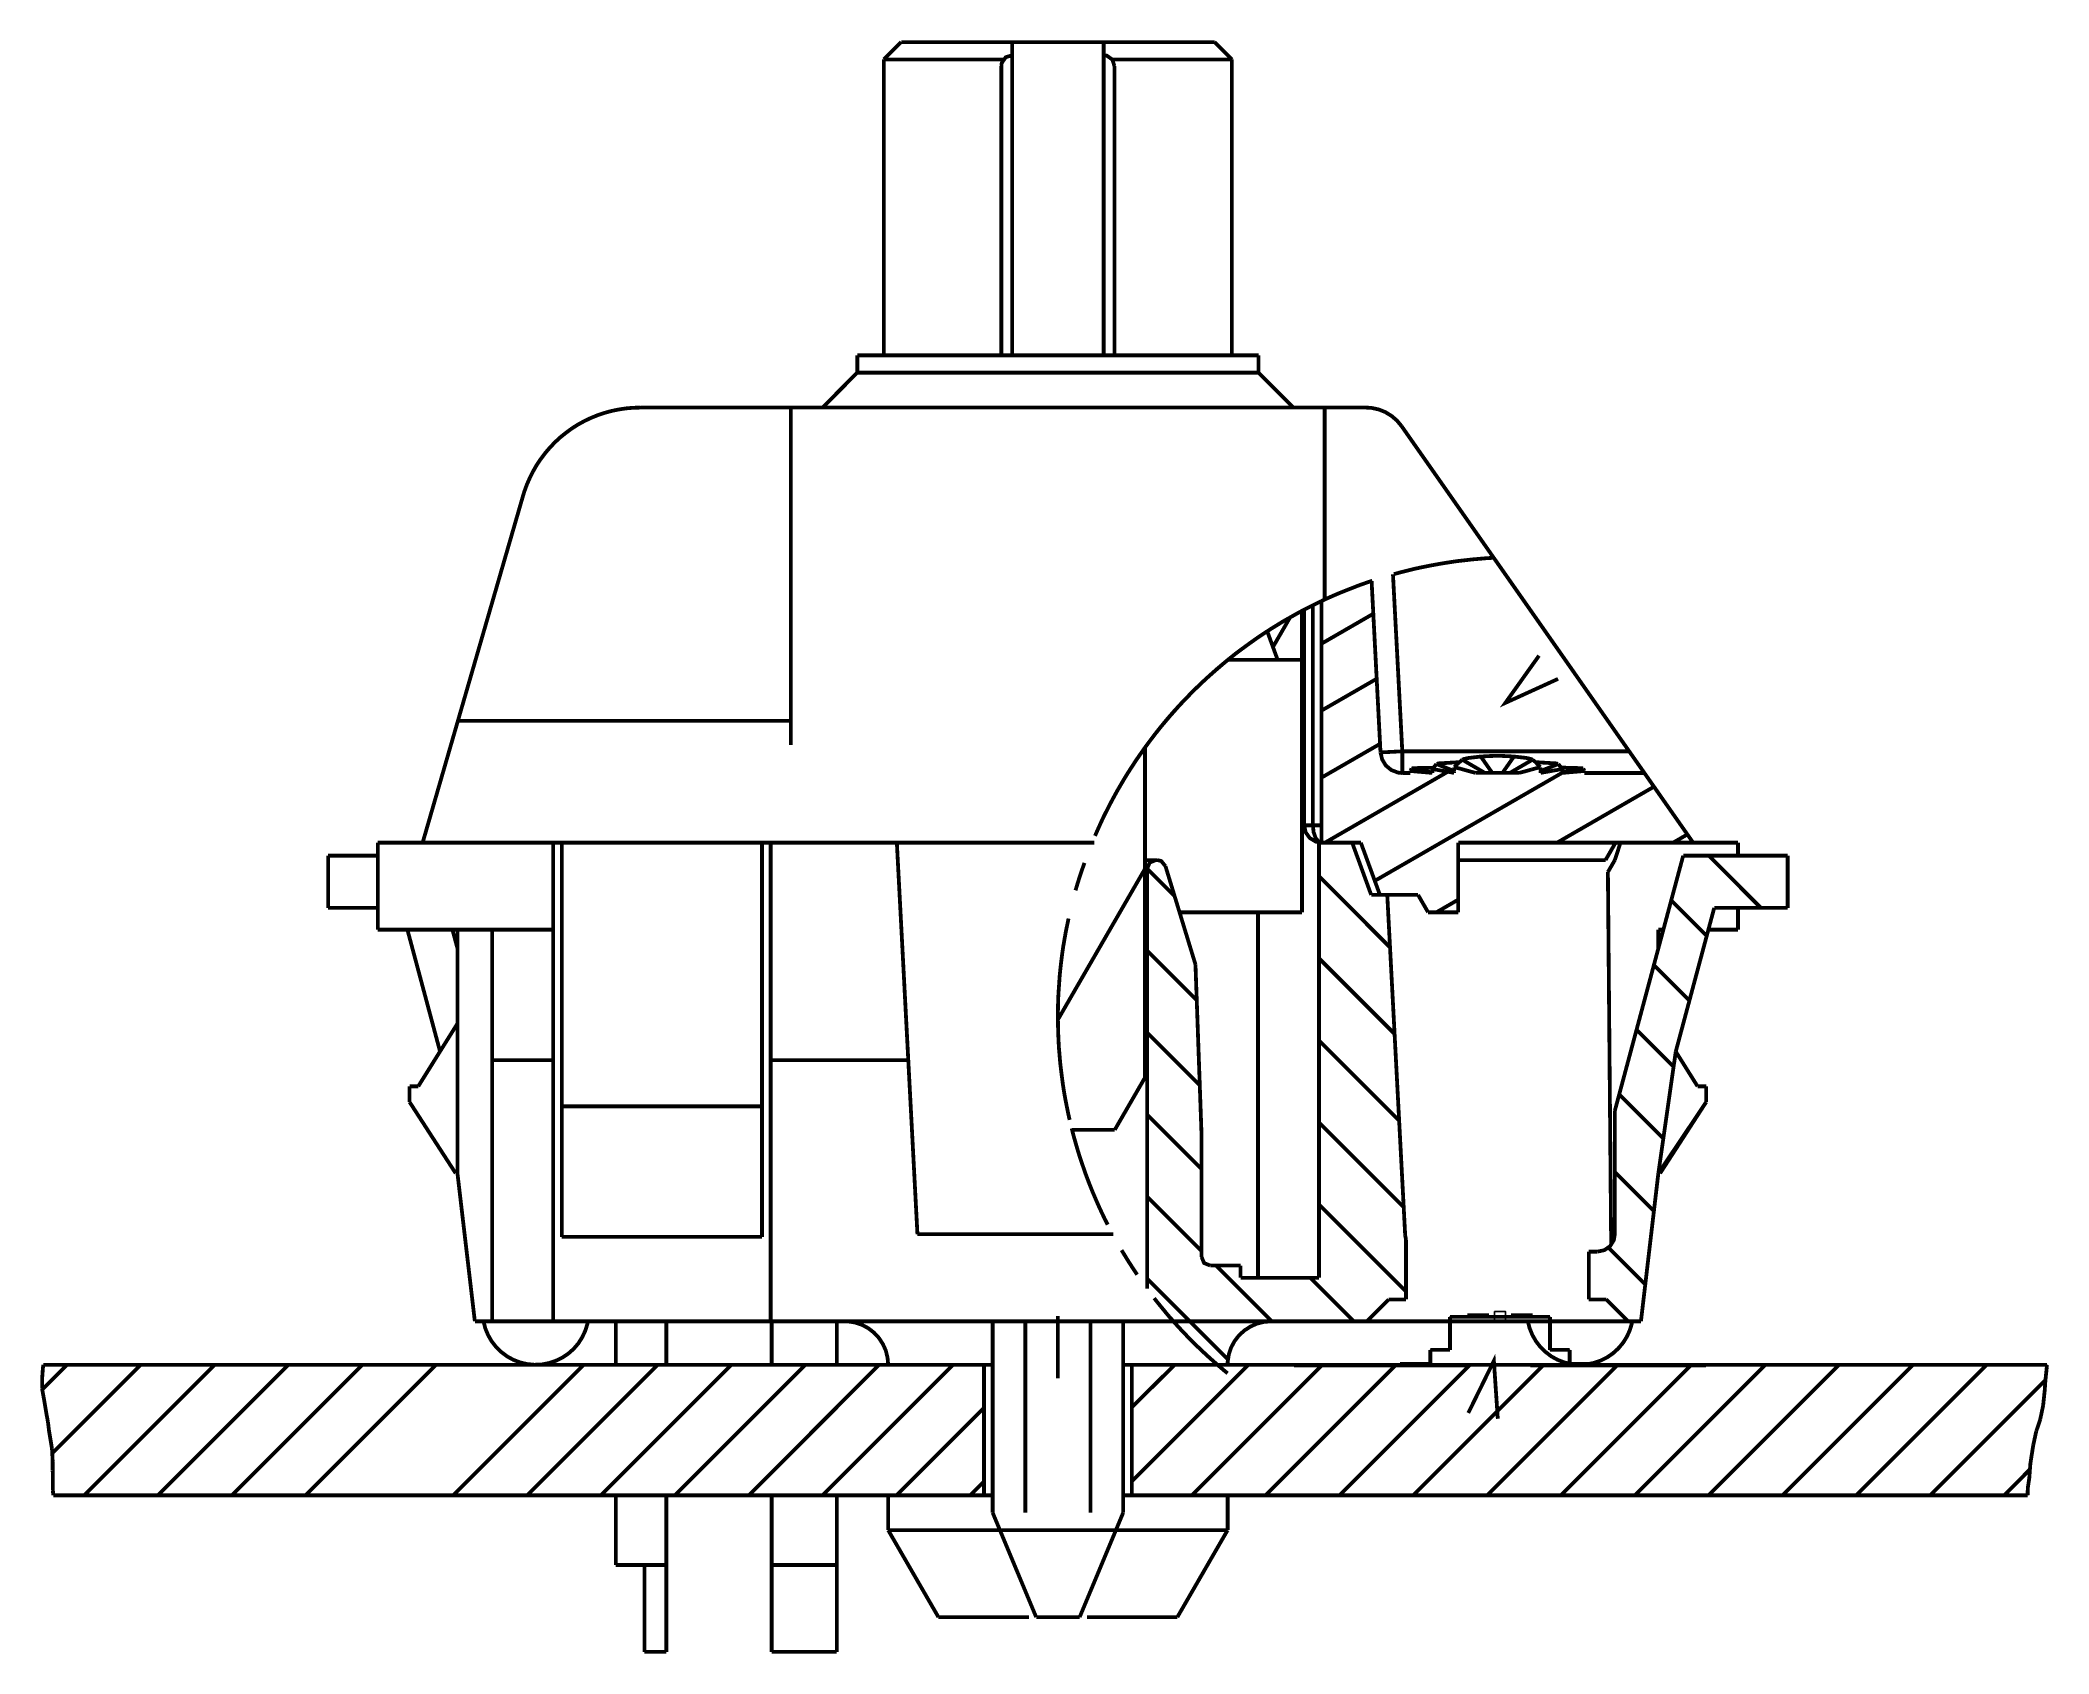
# Model space of a CAD drawing. Extents: x 3.46 to 6.19, y 5.76 to 7.95.
import ezdxf

# ---------------------------------------------------------------- set-up
doc = ezdxf.new("R2010")
doc.units = 0
doc.layers.get('0').update_dxf_attribs({"linetype": 'CONTINUOUS'})

msp = doc.modelspace()

# ---------------------------------------------------------------- linework, layer by layer
at = {"color": 0, "const_width": 0.00514}
for points in [[(4.60715, 7.91938), (4.63075, 7.94299)], [(4.63075, 7.94299), (5.05593, 7.94299)], [(4.78136, 7.51785), (4.78136, 7.94299)], [(4.90539, 7.51785), (4.90539, 7.94299)], [(5.05593, 7.94299), (5.07954, 7.91938)], [(4.60715, 7.91938), (4.76953, 7.91938)], [(4.60715, 7.51785), (4.60715, 7.91938)], [(4.78136, 7.92518), (4.77246, 7.92231), (4.76714, 7.91465), (4.7666, 7.91049)], [(4.7666, 7.91049), (4.7666, 7.51785)], [(4.92008, 7.91049), (4.91715, 7.91938), (4.9095, 7.92464), (4.90539, 7.92518)], [(4.91715, 7.91938), (5.07954, 7.91938)], [(4.92008, 7.91049), (4.92008, 7.51785)], [(5.07954, 7.91938), (5.07954, 7.51785)], [(4.52382, 7.44689), (4.57107, 7.49425)], [(4.57107, 7.49425), (4.57107, 7.51785)], [(4.57107, 7.51785), (4.78136, 7.51785)], [(4.57107, 7.49425), (4.88758, 7.49425)], [(4.78136, 7.51785), (4.88758, 7.51785)], [(4.88758, 7.51785), (4.90539, 7.51785)], [(4.88758, 7.49425), (5.11561, 7.49425)], [(4.90539, 7.51785), (5.11561, 7.51785)], [(5.11561, 7.51785), (5.11561, 7.49425)], [(5.11561, 7.49425), (5.16287, 7.44689)], [(4.27647, 7.44689), (4.2666, 7.44661), (4.25672, 7.44575), (4.24701, 7.44422), (4.23747, 7.44228), (4.22797, 7.43967), (4.21853, 7.43647), (4.20953, 7.43283), (4.20063, 7.42854), (4.192, 7.42383), (4.18371, 7.41857), (4.17578, 7.41271), (4.16813, 7.40662), (4.16092, 7.39996), (4.15414, 7.39285), (4.14774, 7.38536), (4.14176, 7.37744), (4.13618, 7.36925), (4.13135, 7.36079), (4.1269, 7.352), (4.12289, 7.34299), (4.11951, 7.33382), (4.11757, 7.32758)], [(5.26144, 7.44689), (4.27647, 7.44689)], [(4.48079, 7.44689), (4.48079, 6.9891)], [(5.20535, 7.18631), (5.20535, 7.44689)], [(5.30979, 7.42171), (5.30354, 7.42925), (5.29606, 7.43565), (5.28771, 7.44075), (5.27854, 7.44439), (5.26899, 7.44646), (5.26144, 7.44689)], [(5.70551, 6.85633), (5.30979, 7.42171)], [(4.11757, 7.32758), (3.98118, 6.85633)], [(5.43494, 7.243), (5.42507, 7.24246), (5.41536, 7.2416), (5.40549, 7.24078), (5.39578, 7.23964), (5.3859, 7.23856), (5.37619, 7.23714), (5.36649, 7.23563), (5.35678, 7.23394), (5.34717, 7.23215), (5.33746, 7.23019), (5.32785, 7.22814), (5.31825, 7.22575), (5.30871, 7.22342), (5.29926, 7.22076)], [(5.61871, 6.98036), (5.43494, 7.243)], [(5.2691, 7.21158), (5.25982, 7.20839), (5.25049, 7.20508), (5.24132, 7.20144), (5.23215, 7.19786), (5.22299, 7.19412), (5.21397, 7.19021), (5.20508, 7.18619), (5.20117, 7.18435)], [(5.27007, 7.21186), (5.2691, 7.21158)], [(5.28119, 6.97885), (5.2691, 7.21158)], [(5.31076, 6.98036), (5.29812, 7.22049)], [(5.17464, 7.17106), (5.16607, 7.16635), (5.14882, 7.15657), (5.14051, 7.15147), (5.13217, 7.14632), (5.12381, 7.1409), (5.11561, 7.13547), (5.10758, 7.12978), (5.09967, 7.12408), (5.09174, 7.11828), (5.08382, 7.11231), (5.07617, 7.10618), (5.07394, 7.10439)], [(5.17757, 7.17258), (5.17464, 7.17106)], [(5.17464, 7.10439), (5.17464, 7.17106)], [(5.17757, 7.17258), (5.1894, 7.17854)], [(5.17757, 7.17258), (5.17757, 6.87993)], [(5.1894, 7.17854), (5.20117, 7.18435)], [(5.1894, 7.17854), (5.1894, 6.87993)], [(5.20117, 6.85633), (5.20117, 7.18435)], [(5.12744, 7.14328), (5.1416, 7.10439)], [(5.13519, 7.12185), (5.15853, 7.16228)], [(5.20117, 7.12646), (5.27132, 7.16699)], [(5.07394, 7.10439), (5.06646, 7.09814), (5.05897, 7.09174), (5.0516, 7.08524), (5.04428, 7.07867), (5.037, 7.07189), (5.02994, 7.06506), (5.023, 7.05811), (5.01617, 7.05106), (5.00939, 7.04394), (5.00288, 7.03662), (4.99631, 7.02924), (4.98996, 7.02175), (4.98356, 7.01421), (4.97743, 7.00646)], [(5.07368, 7.10411), (5.06608, 7.09788), (5.05854, 7.09147), (5.05122, 7.08496), (5.04394, 7.0784), (5.03674, 7.07161), (5.02968, 7.06478), (5.02274, 7.05783), (5.0159, 7.05078), (5.00911, 7.04357), (5.00244, 7.03635), (4.99593, 7.02897), (4.98953, 7.02149), (4.98508, 7.01606)], [(5.1416, 7.10439), (5.07394, 7.10439)], [(5.1416, 7.10439), (5.17464, 7.10439)], [(5.17464, 7.10439), (5.17464, 6.76188)], [(5.49631, 7.11019), (5.45063, 7.04606), (5.52219, 7.07867)], [(5.20117, 7.03564), (5.27604, 7.07883)], [(4.48079, 7.02175), (4.02897, 7.02175)], [(4.98508, 7.01606), (4.97885, 7.0084), (4.97287, 7.00065), (4.9669, 6.99274), (4.96149, 6.98535)], [(4.96149, 6.98535), (4.95578, 6.97726), (4.95019, 6.96924), (4.94482, 6.96104), (4.9394, 6.95269), (4.93425, 6.94439), (4.92925, 6.93593), (4.92426, 6.9274), (4.91954, 6.91883), (4.91482, 6.91004), (4.90593, 6.89258), (4.90175, 6.88368), (4.89774, 6.87468), (4.89372, 6.86561)], [(4.96343, 6.98812), (4.96149, 6.98535)], [(4.96149, 6.53743), (4.96149, 6.98535)], [(5.20117, 6.94467), (5.28065, 6.9905)], [(5.28119, 6.97885), (5.31076, 6.98036)], [(5.28119, 6.97885), (5.28342, 6.9694), (5.28842, 6.96104), (5.2959, 6.95492), (5.30496, 6.95144), (5.31076, 6.9509)], [(5.61871, 6.98036), (5.31076, 6.98036)], [(5.31076, 6.9509), (5.31076, 6.98036)], [(5.61871, 6.98036), (5.63938, 6.9509)], [(5.20578, 6.85633), (5.37244, 6.95258)], [(5.27344, 6.80453), (5.52815, 6.95144)], [(5.32172, 6.9509), (5.31076, 6.9509)], [(5.32172, 6.95107), (5.32189, 6.95367)], [(5.32172, 6.95107), (5.32172, 6.9509)], [(5.32329, 6.95714), (5.32189, 6.95367)], [(5.32189, 6.95367), (5.32775, 6.95313)], [(5.35286, 6.95801), (5.34299, 6.95801), (5.33328, 6.95774), (5.3234, 6.95714), (5.32314, 6.95714)], [(5.32314, 6.95714), (5.35161, 6.95161)], [(5.32775, 6.95313), (5.33371, 6.95258)], [(5.33371, 6.95258), (5.33968, 6.95215)], [(5.33968, 6.95215), (5.34549, 6.95161)], [(5.34549, 6.95161), (5.35146, 6.95107)], [(5.35146, 6.95107), (5.35172, 6.95632)], [(5.35704, 6.96311), (5.35172, 6.95632)], [(5.35172, 6.95632), (5.35758, 6.95518)], [(5.38786, 6.9656), (5.36062, 6.96397), (5.35775, 6.96343), (5.35715, 6.96311), (5.35699, 6.96311)], [(5.35704, 6.96311), (5.38135, 6.95356)], [(5.35758, 6.95518), (5.36356, 6.95426)], [(5.36356, 6.95426), (5.36942, 6.95313)], [(5.36942, 6.95313), (5.37522, 6.95215)], [(5.37522, 6.95215), (5.38108, 6.95107)], [(5.38108, 6.95107), (5.38124, 6.95258)], [(5.38118, 6.9541), (5.38135, 6.95578)], [(5.38118, 6.95258), (5.38118, 6.9541)], [(5.38135, 6.95578), (5.38151, 6.95731)], [(5.39214, 6.96897), (5.38482, 6.96257), (5.38146, 6.95882)], [(5.38146, 6.95731), (5.38146, 6.95882)], [(5.38146, 6.95882), (5.38732, 6.95731)], [(5.38146, 6.95785), (5.38271, 6.95856)], [(5.38732, 6.95731), (5.39301, 6.95578)], [(5.41732, 6.97325), (5.40067, 6.97131), (5.39437, 6.96994), (5.39214, 6.96897)], [(5.39214, 6.96897), (5.42275, 6.95107)], [(5.39301, 6.95578), (5.39882, 6.9541)], [(5.39882, 6.9541), (5.40451, 6.95258)], [(5.40451, 6.95258), (5.41021, 6.95107)], [(5.41021, 6.95107), (5.4694, 6.95107)], [(5.43978, 6.97424), (5.42996, 6.97396), (5.42008, 6.97342), (5.41732, 6.97331)], [(5.41732, 6.97325), (5.43283, 6.95107)], [(5.46229, 6.97325), (5.45258, 6.97379), (5.44271, 6.97424), (5.43978, 6.97424)], [(5.46229, 6.97325), (5.44672, 6.95107)], [(5.48747, 6.96897), (5.45687, 6.95107)], [(5.46229, 6.97325), (5.47857, 6.97146), (5.48535, 6.96994), (5.48747, 6.96897)], [(5.4751, 6.95258), (5.4694, 6.95107)], [(5.48079, 6.9541), (5.4751, 6.95258)], [(5.4866, 6.95578), (5.48079, 6.9541)], [(5.49229, 6.95731), (5.4866, 6.95578)], [(5.49815, 6.95882), (5.49132, 6.96593), (5.48747, 6.96897)], [(5.49175, 6.9656), (5.51899, 6.96397), (5.52186, 6.96343), (5.52246, 6.96311), (5.52263, 6.96311)], [(5.49815, 6.95882), (5.49229, 6.95731)], [(5.49826, 6.95578), (5.4981, 6.95731)], [(5.49815, 6.95731), (5.49815, 6.95882)], [(5.52257, 6.96311), (5.49826, 6.95356)], [(5.49826, 6.9541), (5.49826, 6.95578)], [(5.49843, 6.95258), (5.49826, 6.9541)], [(5.49854, 6.95107), (5.49837, 6.95258)], [(5.50439, 6.95215), (5.49854, 6.95107)], [(5.51019, 6.95313), (5.50439, 6.95215)], [(5.51606, 6.95426), (5.51019, 6.95313)], [(5.52203, 6.95518), (5.51606, 6.95426)], [(5.52789, 6.95632), (5.52203, 6.95518)], [(5.52789, 6.95632), (5.52257, 6.96311)], [(5.55647, 6.95714), (5.5466, 6.95774), (5.53674, 6.95801), (5.52692, 6.95817), (5.52675, 6.95801)], [(5.52815, 6.95107), (5.52789, 6.95632)], [(5.55647, 6.95714), (5.528, 6.95161)], [(5.53396, 6.95161), (5.52815, 6.95107)], [(5.53993, 6.95215), (5.53396, 6.95161)], [(5.5459, 6.95258), (5.53993, 6.95215)], [(5.55186, 6.95313), (5.5459, 6.95258)], [(5.55772, 6.95367), (5.55186, 6.95313)], [(5.55632, 6.95714), (5.55772, 6.95367)], [(5.55783, 6.95107), (5.55772, 6.95367)], [(5.55783, 6.95107), (5.55783, 6.9509)], [(5.63938, 6.9509), (5.55783, 6.9509)], [(5.70551, 6.85633), (5.63938, 6.9509)], [(5.17464, 6.92731), (5.17757, 6.92731)], [(5.17757, 6.92731), (5.17464, 6.92731)], [(5.52078, 6.85633), (5.65229, 6.93229)], [(5.17757, 6.87993), (5.17953, 6.87061), (5.18506, 6.86274), (5.19342, 6.85769), (5.20117, 6.85633)], [(5.17757, 6.87993), (5.1894, 6.87993)], [(5.1894, 6.87993), (5.19038, 6.87061), (5.19314, 6.86274), (5.19732, 6.85769), (5.20117, 6.85633)], [(5.1894, 6.87993), (5.20117, 6.87993)], [(5.67828, 6.85633), (5.69769, 6.86757)], [(3.92036, 6.85633), (3.92036, 6.73828)], [(3.92036, 6.85633), (4.89285, 6.85633)], [(3.98118, 6.85633), (4.89285, 6.85633)], [(4.15826, 6.20676), (4.15826, 6.85633)], [(4.17008, 6.32135), (4.17008, 6.85633)], [(4.44174, 6.85633), (4.44174, 6.32135)], [(4.45356, 6.20676), (4.45356, 6.85633)], [(4.62478, 6.85633), (4.65272, 6.32493)], [(5.19769, 6.85633), (5.19769, 6.26579)], [(5.19769, 6.85633), (5.24274, 6.85633)], [(5.20117, 6.85633), (5.2545, 6.85633)], [(5.26856, 6.78549), (5.24274, 6.85633)], [(5.24274, 6.85633), (5.2545, 6.85633)], [(5.28039, 6.78549), (5.2545, 6.85633)], [(5.38661, 6.85633), (5.70551, 6.85633)], [(5.38661, 6.85633), (5.38661, 6.76188)], [(5.58658, 6.83274), (5.60021, 6.85633)], [(5.59924, 6.83274), (5.60688, 6.85633)], [(5.60021, 6.85633), (5.60688, 6.85633)], [(5.60688, 6.85633), (5.76633, 6.85633)], [(5.76633, 6.83871), (5.76633, 6.85633)], [(3.92036, 6.83871), (3.85297, 6.83871)], [(3.85297, 6.83871), (3.85297, 6.76785)], [(4.84343, 6.61632), (4.96149, 6.82075)], [(4.87939, 6.82894), (4.87619, 6.81976), (4.87299, 6.81033), (4.87007, 6.80106), (4.86729, 6.79161)], [(4.96149, 6.83274), (4.97618, 6.83274)], [(4.96149, 6.8209), (4.96442, 6.8209)], [(4.97618, 6.83274), (4.96789, 6.82926), (4.96442, 6.8209)], [(4.96442, 6.82135), (5.00174, 6.78396)], [(4.96442, 6.25092), (4.96442, 6.8209)], [(4.97618, 6.83274), (4.97814, 6.83274)], [(4.98936, 6.82438), (4.98356, 6.83149), (4.97814, 6.83274)], [(4.98936, 6.82438), (5.03006, 6.69103)], [(5.58658, 6.83274), (5.38661, 6.83274)], [(5.59924, 6.83274), (5.58979, 6.81646)], [(5.59413, 6.32493), (5.58979, 6.81646)], [(5.59924, 6.49257), (5.692, 6.83871)], [(5.692, 6.83871), (5.83371, 6.83871)], [(5.72661, 6.83871), (5.79742, 6.76785)], [(5.76633, 6.83871), (5.83371, 6.83871)], [(5.83371, 6.83871), (5.83371, 6.76785)], [(5.83371, 6.83871), (5.83371, 6.76785)], [(5.19769, 6.81076), (5.29411, 6.71425)], [(5.29036, 6.78549), (5.26856, 6.78549)], [(5.33214, 6.78549), (5.28039, 6.78549)], [(5.31467, 6.32368), (5.29036, 6.78549)], [(5.31413, 6.78549), (5.29036, 6.78549)], [(5.31575, 6.78549), (5.31413, 6.78549)], [(5.33203, 6.78549), (5.31575, 6.78549)], [(5.34576, 6.76188), (5.33214, 6.78549)], [(3.85297, 6.76785), (3.92036, 6.76785)], [(5.00857, 6.76188), (5.17464, 6.76188)], [(5.00868, 6.76118), (5.00868, 6.76188)], [(5.11496, 6.76188), (5.11496, 6.26579)], [(5.34576, 6.76188), (5.38661, 6.76188)], [(5.35715, 6.76188), (5.38661, 6.77897)], [(5.67578, 6.7781), (5.72396, 6.72993)], [(5.7341, 6.76785), (5.68192, 6.57286)], [(5.83371, 6.76785), (5.7341, 6.76785)], [(5.76633, 6.73828), (5.76633, 6.76785)], [(5.83371, 6.76785), (5.76633, 6.76785)], [(3.92036, 6.73828), (4.15826, 6.73828)], [(3.9605, 6.73828), (4.00483, 6.57286)], [(4.02843, 6.713), (4.0216, 6.73828)], [(4.02843, 6.40756), (4.02843, 6.73828)], [(4.07563, 6.20676), (4.07563, 6.73828)], [(4.85775, 6.75342), (4.85579, 6.74371), (4.85385, 6.7341), (4.85047, 6.71468), (4.84912, 6.70492), (4.84787, 6.69521), (4.84674, 6.68533), (4.84576, 6.67562), (4.84511, 6.66575), (4.8444, 6.65593), (4.84381, 6.64615), (4.84353, 6.63633), (4.84337, 6.62646), (4.84337, 6.6166), (4.84353, 6.60672), (4.84381, 6.5969), (4.84424, 6.58713), (4.84478, 6.57731), (4.84565, 6.56743), (4.84646, 6.55772), (4.8476, 6.54785), (4.8501, 6.52843), (4.85161, 6.51867), (4.85331, 6.50896), (4.85519, 6.49924), (4.85715, 6.48964), (4.85926, 6.48008)], [(5.65826, 6.73828), (5.6651, 6.73828)], [(5.65826, 6.73828), (5.65826, 6.713)], [(5.72618, 6.73828), (5.68192, 6.57286)], [(5.72618, 6.73828), (5.76633, 6.73828)], [(4.96442, 6.70996), (5.0319, 6.64258)], [(5.03006, 6.69103), (5.03831, 6.45953)], [(5.19769, 6.69938), (5.30035, 6.59674)], [(5.65218, 6.69021), (5.70053, 6.64204)], [(4.02843, 6.61079), (3.97521, 6.52561)], [(4.96442, 6.59853), (5.03592, 6.52718)], [(5.62869, 6.60243), (5.67899, 6.55214)], [(5.19769, 6.588), (5.30647, 6.47922)], [(5.68192, 6.57286), (5.65826, 6.40756)], [(5.68192, 6.57286), (5.71149, 6.52561)], [(5.68192, 6.57286), (5.71149, 6.52561)], [(4.07563, 6.56104), (4.15826, 6.56104)], [(4.45356, 6.56104), (4.64035, 6.56104)], [(3.96343, 6.50439), (3.96343, 6.52561)], [(3.96343, 6.52561), (3.97521, 6.52561)], [(4.92051, 6.46658), (4.96149, 6.53743)], [(5.60519, 6.51465), (5.6651, 6.45481)], [(5.72325, 6.52561), (5.71149, 6.52561)], [(5.72325, 6.52561), (5.71149, 6.52561)], [(5.72325, 6.50439), (5.72325, 6.52561)], [(5.72325, 6.50439), (5.72325, 6.52561)], [(4.02604, 6.40756), (3.96343, 6.50439)], [(4.44174, 6.49854), (4.17008, 6.49854)], [(4.96442, 6.48731), (5.03831, 6.41342)], [(5.59924, 6.32493), (5.59924, 6.49257)], [(5.72325, 6.50439), (5.65826, 6.40756)], [(5.66064, 6.40756), (5.72325, 6.50439)], [(4.86203, 6.46853), (4.86257, 6.46658)], [(4.86257, 6.46658), (4.86507, 6.45703), (4.86774, 6.4476), (4.8705, 6.43815), (4.87343, 6.42871), (4.87663, 6.41938), (4.87978, 6.41004), (4.88314, 6.40093), (4.88672, 6.3916), (4.89035, 6.3826), (4.89426, 6.37343), (4.89811, 6.36453), (4.90229, 6.35547), (4.90647, 6.34663), (4.91092, 6.33783)], [(4.86257, 6.46658), (4.92051, 6.46658)], [(5.03831, 6.45953), (5.03831, 6.29422)], [(5.19769, 6.47672), (5.31261, 6.36176)], [(4.05203, 6.20676), (4.02843, 6.40756)], [(5.59924, 6.40924), (5.65229, 6.35618)], [(5.63465, 6.20676), (5.65826, 6.40756)], [(5.65826, 6.40756), (5.63465, 6.20676)], [(4.96442, 6.37592), (5.03831, 6.30203)], [(5.19769, 6.36535), (5.31575, 6.24718)], [(4.65272, 6.32493), (4.91868, 6.32493)], [(5.31467, 6.32368), (5.31575, 6.31743)], [(5.57563, 6.30132), (5.58507, 6.30328), (5.59289, 6.30881), (5.59788, 6.317), (5.59924, 6.32493)], [(5.59413, 6.32493), (5.59429, 6.31022)], [(5.59413, 6.32368), (5.59924, 6.32368)], [(4.44174, 6.32135), (4.17008, 6.32135)], [(4.92979, 6.30328), (4.93494, 6.29482), (4.94011, 6.28646), (4.94547, 6.27826), (4.9509, 6.27007)], [(5.31575, 6.23633), (5.31575, 6.31743)], [(5.56386, 6.30132), (5.56386, 6.23633)], [(5.57563, 6.30132), (5.56386, 6.30132)], [(5.5905, 6.30658), (5.64051, 6.25662)], [(5.03831, 6.29422), (5.04178, 6.28575), (5.05007, 6.28244)], [(5.05007, 6.28244), (5.09131, 6.28244)], [(5.058, 6.28244), (5.13357, 6.20676)], [(5.09131, 6.28244), (5.09131, 6.26579)], [(4.96442, 6.26454), (5.07411, 6.15479)], [(5.09131, 6.26579), (5.19769, 6.26579)], [(5.18576, 6.26579), (5.24496, 6.20676)], [(4.84326, 6.12913), (4.84326, 6.21382)], [(4.97396, 6.23812), (4.98008, 6.23047), (4.98633, 6.22288), (4.99257, 6.21522), (4.99914, 6.20785), (5.00564, 6.20047), (5.01232, 6.19325), (5.0191, 6.18619), (5.02604, 6.1791), (5.03299, 6.17231), (5.04021, 6.16547), (5.04742, 6.15881), (5.05479, 6.15218), (5.06218, 6.14578), (5.06967, 6.13938), (5.07368, 6.13618)], [(5.29215, 6.23633), (5.26258, 6.20676)], [(5.29215, 6.23633), (5.31575, 6.23633)], [(5.39908, 6.21506), (5.42854, 6.21506)], [(5.39908, 6.21272), (5.39908, 6.21506)], [(5.42854, 6.21272), (5.42854, 6.21506)], [(5.45811, 6.21506), (5.48757, 6.21506)], [(5.45811, 6.21272), (5.45811, 6.21506)], [(5.48757, 6.21272), (5.48757, 6.21506)], [(5.56386, 6.23633), (5.58746, 6.23633)], [(5.58746, 6.23633), (5.61703, 6.20676)], [(4.05203, 6.20676), (5.63465, 6.20676)], [(4.06386, 6.20676), (4.06619, 6.19732), (4.06993, 6.18815), (4.07482, 6.17964), (4.08089, 6.17188), (4.08783, 6.1651), (4.09576, 6.15913), (4.10439, 6.1544), (4.11356, 6.15088), (4.12315, 6.14865), (4.13286, 6.14774), (4.14274, 6.14811), (4.15229, 6.14996), (4.16162, 6.153), (4.17051, 6.15728), (4.17871, 6.16271), (4.18604, 6.16922), (4.19243, 6.1766), (4.19769, 6.18494), (4.20188, 6.19385), (4.20481, 6.20313), (4.20551, 6.20676)], [(4.24328, 6.20676), (4.24328, 6.14774)], [(4.3119, 6.20676), (4.3119, 6.14774)], [(4.45481, 6.20676), (4.45481, 6.14774)], [(4.54329, 6.20676), (4.54329, 6.14774)], [(4.61301, 6.14774), (4.61214, 6.15744), (4.60981, 6.16699), (4.60579, 6.17589), (4.60047, 6.18408), (4.59381, 6.19129), (4.58604, 6.19732), (4.57731, 6.20204), (4.56799, 6.20508), (4.55843, 6.2066), (4.55399, 6.20676)], [(4.75483, 6.20676), (4.75483, 5.94689)], [(4.7991, 6.20676), (4.7991, 5.94689)], [(4.88758, 6.20676), (4.88758, 5.94689)], [(4.93192, 5.94689), (4.93192, 6.20676)], [(5.13271, 6.20676), (5.12299, 6.20589), (5.11339, 6.20356), (5.10454, 6.19949), (5.09636, 6.19422), (5.08908, 6.18756), (5.08311, 6.17979), (5.0784, 6.17106), (5.07536, 6.16174), (5.07383, 6.15218), (5.07368, 6.14774)], [(5.13271, 6.20676), (5.12299, 6.20589), (5.11339, 6.20356), (5.10454, 6.19949), (5.09636, 6.19422), (5.08908, 6.18756), (5.08311, 6.17979), (5.0784, 6.17106), (5.07536, 6.16174), (5.07383, 6.15218), (5.07368, 6.14774)], [(5.13271, 6.20676), (5.26258, 6.20676)], [(5.26258, 6.20676), (5.35118, 6.20676)], [(5.52843, 6.20676), (5.35118, 6.20676)], [(5.37549, 6.21272), (5.37549, 6.16786)], [(5.51118, 6.21272), (5.37549, 6.21272)], [(5.48118, 6.20676), (5.48356, 6.19732), (5.48731, 6.18815), (5.49219, 6.17964), (5.49815, 6.17188), (5.50521, 6.1651), (5.51303, 6.15913), (5.5216, 6.1544), (5.53076, 6.15088), (5.54036, 6.14865), (5.55024, 6.14774), (5.55203, 6.14774)], [(5.48118, 6.20676), (5.48356, 6.19732), (5.48731, 6.18815), (5.49219, 6.17964), (5.49815, 6.17188), (5.50521, 6.1651), (5.51303, 6.15913), (5.5216, 6.1544), (5.53076, 6.15088), (5.54036, 6.14865), (5.55024, 6.14774), (5.55994, 6.14811), (5.56967, 6.14996), (5.579, 6.153), (5.58783, 6.15728), (5.59592, 6.16271), (5.60331, 6.16922), (5.60965, 6.1766), (5.61507, 6.18494), (5.61925, 6.19385), (5.62218, 6.20313), (5.62289, 6.20676)], [(5.51118, 6.21272), (5.51118, 6.16786)], [(5.52843, 6.20676), (5.61703, 6.20676)], [(5.55203, 6.14774), (5.56174, 6.14839), (5.57135, 6.15033), (5.58062, 6.15369), (5.58942, 6.15815), (5.59744, 6.16385), (5.60454, 6.17051), (5.61079, 6.17811), (5.61594, 6.18647), (5.61979, 6.19547), (5.62256, 6.20492), (5.62289, 6.20676)], [(5.61703, 6.20676), (5.63465, 6.20676)], [(5.37549, 6.16786), (5.34885, 6.16786)], [(5.34885, 6.16786), (5.34885, 6.14774)], [(5.44038, 6.07438), (5.43506, 6.153), (5.40033, 6.08231)], [(5.53787, 6.16786), (5.51118, 6.16786)], [(5.53787, 6.16786), (5.53787, 6.14774)], [(3.46576, 6.14231), (3.46468, 6.12788)], [(3.46479, 6.1141), (3.49843, 6.14774)], [(3.46631, 6.14774), (3.46576, 6.14231)], [(3.46631, 6.14774), (4.61301, 6.14774)], [(3.47857, 6.02756), (3.59858, 6.14774)], [(3.5216, 5.97049), (3.69883, 6.14774)], [(3.6219, 5.97049), (3.7991, 6.14774)], [(3.72217, 5.97049), (3.89925, 6.14774)], [(3.82232, 5.97049), (3.99951, 6.14774)], [(4.02274, 5.97049), (4.19993, 6.14774)], [(4.12299, 5.97049), (4.30007, 6.14774)], [(4.22314, 5.97049), (4.40033, 6.14774)], [(4.3234, 5.97049), (4.50065, 6.14774)], [(4.42372, 5.97049), (4.60081, 6.14774)], [(4.52382, 5.97049), (4.70107, 6.14774)], [(4.61301, 6.14774), (4.75483, 6.14774)], [(4.743, 6.14774), (4.743, 5.97049)], [(4.93192, 6.14774), (5.07368, 6.14774)], [(4.94368, 6.14774), (4.94368, 5.97049)], [(4.94368, 5.98953), (5.10189, 6.14774)], [(4.94368, 6.08979), (5.00174, 6.14774)], [(5.02496, 5.97049), (5.20215, 6.14774)], [(5.07368, 6.14774), (6.18565, 6.14774)], [(5.12522, 5.97049), (5.30231, 6.14774)], [(5.30757, 6.1466), (5.16368, 6.1466)], [(5.22537, 5.97049), (5.40256, 6.14774)], [(5.30757, 6.14899), (5.30757, 6.1466)], [(5.34885, 6.14899), (5.30757, 6.14899)], [(5.40201, 6.1466), (5.30757, 6.1466)], [(5.40201, 6.1466), (5.30757, 6.1466)], [(5.32563, 5.97049), (5.50271, 6.14774)], [(5.53787, 6.14774), (5.34885, 6.14774)], [(5.40201, 6.14774), (5.40201, 6.1466)], [(5.48465, 6.14774), (5.40201, 6.14774)], [(5.40201, 6.14774), (5.40201, 6.1466)], [(5.42578, 5.97049), (5.60297, 6.14774)], [(5.48465, 6.14774), (5.48465, 6.1466)], [(5.48465, 6.14774), (5.48465, 6.1466)], [(5.5791, 6.1466), (5.48465, 6.1466)], [(5.5791, 6.1466), (5.48465, 6.1466)], [(5.52604, 5.97049), (5.70329, 6.14774)], [(5.5791, 6.14899), (5.53787, 6.14899)], [(5.5791, 6.14899), (5.5791, 6.1466)], [(5.5791, 6.1466), (5.72299, 6.1466)], [(5.62636, 5.97049), (5.80344, 6.14774)], [(5.72646, 5.97049), (5.90369, 6.14774)], [(5.82676, 5.97049), (6.00385, 6.14774)], [(5.92686, 5.97049), (6.10411, 6.14774)], [(6.18539, 6.14382), (6.18354, 6.12619)], [(6.18565, 6.14774), (6.18539, 6.14382)], [(3.46468, 6.12788), (3.46468, 6.11524)], [(3.46468, 6.11524), (3.46756, 6.09967)], [(6.02718, 5.97049), (6.18371, 6.12717)], [(6.18272, 6.11356), (6.1805, 6.09244)], [(6.18354, 6.12619), (6.18272, 6.11356)], [(3.46756, 6.09967), (3.47038, 6.08242)], [(3.47038, 6.08242), (3.47271, 6.06993)], [(4.62414, 5.97049), (4.743, 6.08936)], [(6.1805, 6.09244), (6.17649, 6.0734)], [(3.47271, 6.06993), (3.47412, 6.05811)], [(3.47412, 6.05811), (3.47814, 6.03396)], [(6.17117, 6.05757), (6.16715, 6.03885)], [(6.17649, 6.0734), (6.17117, 6.05757)], [(3.47814, 6.03396), (3.47911, 6.01676)], [(6.16493, 6.02507), (6.16314, 6.01329)], [(6.16715, 6.03885), (6.16493, 6.02507)], [(3.47911, 6.01676), (3.47911, 6.00424)], [(3.47911, 6.00424), (3.47939, 5.98953)], [(6.12744, 5.97049), (6.1626, 6.00575)], [(6.16314, 6.01329), (6.16174, 5.99425)], [(3.47939, 5.98953), (3.47939, 5.97715)], [(3.47939, 5.97715), (3.47982, 5.97049)], [(3.47982, 5.97049), (4.61301, 5.97049)], [(4.24328, 5.97049), (4.24328, 5.87603)], [(4.3119, 5.75797), (4.3119, 5.97049)], [(4.45481, 5.75797), (4.45481, 5.97049)], [(4.54329, 5.97049), (4.54329, 5.75797)], [(4.61301, 5.97049), (4.75483, 5.97049)], [(4.61301, 5.97049), (4.61301, 5.92329)], [(4.72424, 5.97049), (4.743, 5.98926)], [(4.93192, 5.97049), (5.07368, 5.97049)], [(5.07368, 5.97049), (6.1594, 5.97049)], [(5.07368, 5.92329), (5.07368, 5.97049)], [(6.15967, 5.98036), (6.1594, 5.97049)], [(6.16174, 5.99425), (6.15967, 5.98036)], [(4.75483, 5.94689), (4.81386, 5.80524)], [(4.87289, 5.80524), (4.93192, 5.94689)], [(4.61301, 5.92329), (5.07368, 5.92329)], [(4.61301, 5.92329), (4.68121, 5.80524)], [(5.00549, 5.80524), (5.07368, 5.92329)], [(4.24328, 5.87603), (4.3119, 5.87603)], [(4.28228, 5.87603), (4.28228, 5.75797)], [(4.45481, 5.87603), (4.54329, 5.87603)], [(4.68121, 5.80524), (4.80399, 5.80524)], [(4.81386, 5.80524), (4.87289, 5.80524)], [(4.88271, 5.80524), (5.00549, 5.80524)], [(4.28228, 5.75797), (4.3119, 5.75797)], [(4.45481, 5.75797), (4.54329, 5.75797)]]:
    msp.add_lwpolyline(points, dxfattribs=at)
at = {"color": 0}
msp.add_lwpolyline([(5.43593, 6.22006), (5.45079, 6.22006), (5.45079, 6.20535), (5.43593, 6.20535), (5.43593, 6.22006)], close=True, dxfattribs=at)
at = {"color": 3}
msp.add_lwpolyline([(5.37549, 6.16786), (5.37549, 6.21272), (5.51118, 6.21272), (5.51118, 6.16786), (5.53787, 6.16786), (5.53787, 6.14774), (5.34885, 6.14774), (5.34885, 6.16786), (5.37549, 6.16786)], close=True, dxfattribs=at)

doc.saveas('drawing.dxf')
